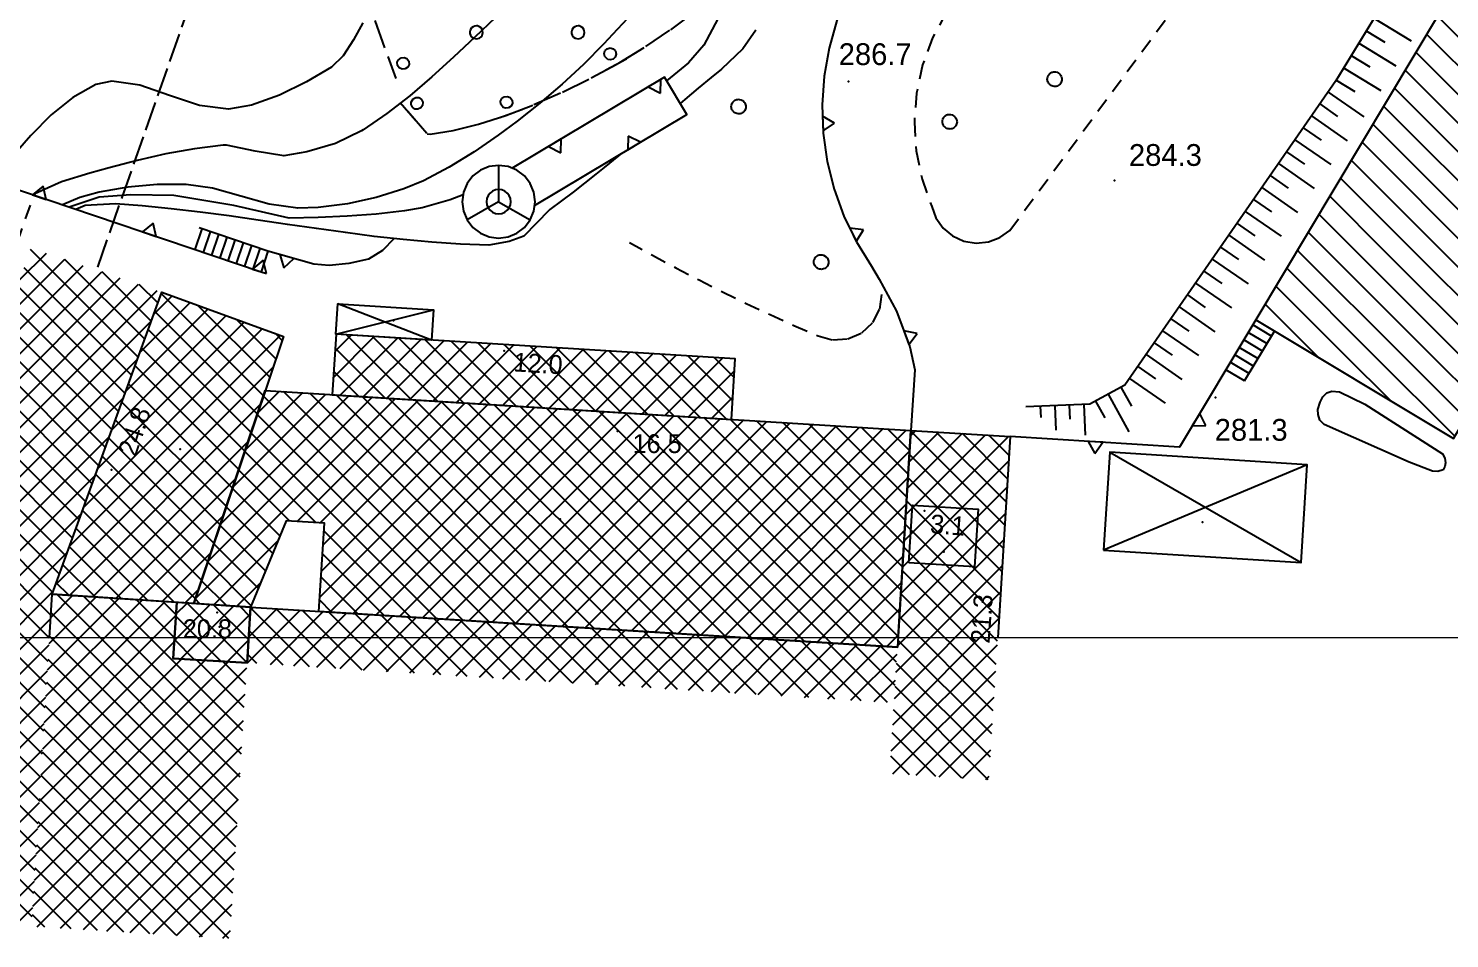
# Model space of a CAD drawing. Extents: x 1518652 to 1519378, y 5069750 to 5070202.
# Drawn here: x 1518728.6 to 1518826.5, y 5069835.6 to 5069898.2 of the extents above; entities that cross this region are included whole.
import ezdxf

# ---------------------------------------------------------------- set-up
doc = ezdxf.new("R2010")
doc.units = 0
doc.header["$MEASUREMENT"] = 0
for name, pattern in [('L10', [1.7, 1, -0.7]), ('L11', [2.5, 2, -0.5]), ('L42', [8, -3, 2, -3])]:
    doc.linetypes.add(name, pattern=pattern)
for name, color, linetype in [('2321_PEDmarciap', 1, 'L10'), ('2323_PEDspartit', 1, 'Continuous'), ('2641_MUROspec', 2, 'Continuous'), ('2732_TELEFlin', 1, 'L11'), ('3007_TETTOIE', 2, 'Continuous'), ('3009_VolumiTec', 2, 'Continuous'), ('3016_BOXmur', 2, 'Continuous'), ('3046_SCALE', 1, 'Continuous'), ('3047_GRADINI', 6, 'Continuous'), ('3412_EDIncapann', 3, 'Continuous'), ('3431_CIMINIERE', 2, 'Continuous'), ('5100_ALBERO', 1, 'Continuous'), ('5200_LIMbosco', 1, 'L42'), ('5651_VIALETTI', 1, 'L10'), ('7010_CLDirett', 3, 'Continuous'), ('7012_CLInter', 6, 'Continuous'), ('7111_SCARciglio', 1, 'Continuous'), ('7113_SCARvest', 6, 'Continuous'), ('8321_PQTerra', 2, 'Continuous'), ('8322_Qmpiede', 2, 'Continuous'), ('8324_altezza', 1, 'Continuous'), ('SCM_Campiture', 1, 'Continuous'), ('SCM_Diagonali', 6, 'Continuous')]:
    doc.layers.add(name, color=color, linetype=linetype)
doc.styles.add('Style00', font='Leroy', dxfattribs={"height": 0.2})

# ---------------------------------------------------------------- blocks, each defined once
blk = doc.blocks.new('S37')
at = {"linetype": 'Continuous'}
for p, q in [((-0.99, -0.01), (-0.97, 0.17)), ((-0.97, 0.17), (-0.93, 0.33)), ((-0.93, 0.33), (-0.87, 0.47)), ((-0.87, 0.47), (-0.79, 0.6)), ((-0.79, 0.6), (-0.68, 0.71)), ((-0.68, 0.71), (-0.58, 0.8)), ((-0.58, 0.8), (-0.49, 0.87)), ((-0.49, 0.87), (-0.37, 0.93)), ((-0.37, 0.93), (-0.26, 0.97)), ((-0.26, 0.97), (-0.13, 0.99)), ((-0.13, 0.99), (-0.01, 1)), ((-0.01, 1), (0.15, 0.99)), ((0.15, 0.99), (0.35, 0.94)), ((0.35, 0.94), (0.55, 0.82)), ((0.55, 0.82), (0.68, 0.73)), ((0.68, 0.73), (0.77, 0.62)), ((0.77, 0.62), (0.87, 0.5)), ((0.87, 0.5), (0.93, 0.39)), ((0.93, 0.39), (0.99, 0.23)), ((0.99, 0.23), (1.01, 0.09)), ((1.01, 0.09), (1.03, -0.03)), ((-0.97, -0.15), (-0.99, -0.01)), ((-0.94, -0.26), (-0.97, -0.15)), ((-0.9, -0.4), (-0.94, -0.26)), ((-0.84, -0.51), (-0.9, -0.4)), ((-0.78, -0.61), (-0.84, -0.51)), ((-0.66, -0.71), (-0.78, -0.61)), ((-0.57, -0.8), (-0.66, -0.71)), ((-0.49, -0.87), (-0.57, -0.8)), ((-0.36, -0.93), (-0.49, -0.87)), ((-0.22, -0.98), (-0.36, -0.93)), ((-0.06, -1.01), (-0.22, -0.98)), ((0.07, -1.02), (-0.06, -1.01)), ((0.22, -1.01), (0.07, -1.02)), ((0.36, -0.97), (0.22, -1.01)), ((0.52, -0.89), (0.36, -0.97)), ((0.65, -0.81), (0.52, -0.89)), ((0.78, -0.68), (0.65, -0.81)), ((0.87, -0.56), (0.78, -0.68)), ((0.93, -0.45), (0.87, -0.56)), ((0.98, -0.3), (0.93, -0.45)), ((1.01, -0.17), (0.98, -0.3)), ((1.03, -0.03), (1.01, -0.17))]:
    blk.add_line(p, q, dxfattribs=at)
blk = doc.blocks.new('Q0210080')
at = {"linetype": 'Continuous'}
for p, q in [((-0.41, 0.835), (-0.361, 1.041)), ((-0.361, 1.041), (-0.217, 1.184)), ((-0.217, 1.184), (-0.008, 1.24)), ((-0.008, 1.24), (0.202, 1.186)), ((0.202, 1.186), (0.354, 1.038)), ((0.354, 1.038), (0.412, 0.83)), ((-0.797, 0), (0.81, -0.01)), ((-0.333, 0.581), (-0.41, 0.835)), ((-0.211, 0.466), (-0.333, 0.581)), ((-0.004, 0.412), (-0.211, 0.466)), ((0.198, 0.466), (-0.004, 0.412)), ((0.35, 0.618), (0.198, 0.466)), ((0.412, 0.83), (0.35, 0.618))]:
    blk.add_line(p, q, dxfattribs=at)
blk = doc.blocks.new('R28')
at = {"linetype": 'Continuous'}
for p, q in [((-1.46, 0.41), (-1.5, 0.09)), ((-1.5, 0.09), (-1.49, -0.24)), ((-1.34, 0.7), (-1.46, 0.41)), ((-1.11, 1.03), (-1.34, 0.7)), ((-0.77, 1.31), (-1.11, 1.03)), ((-0.35, 1.46), (-0.77, 1.31)), ((-0.01, 1.5), (-0.35, 1.46)), ((0.24, 1.48), (-0.01, 1.5)), ((0.74, 1.31), (0.24, 1.48)), ((1.06, 1.08), (0.74, 1.31)), ((1.33, 0.7), (1.06, 1.08)), ((1.42, 0.47), (1.33, 0.7)), ((1.49, 0), (1.42, 0.47)), ((-1.49, -0.24), (-1.38, -0.6)), ((-1.38, -0.6), (-1.08, -1.07)), ((-1.08, -1.07), (-0.69, -1.34)), ((-0.69, -1.34), (0.01, -1.51)), ((0.01, -1.51), (0.69, -1.34)), ((0.69, -1.34), (1.08, -1.04)), ((1.08, -1.04), (1.32, -0.7)), ((1.32, -0.7), (1.49, 0))]:
    blk.add_line(p, q, dxfattribs=at)
blk = doc.blocks.new('CAMP_1E213BCE')
at = {"layer": 'SCM_Campiture', "linetype": 'Continuous', "xscale": 0.300000011920929, "yscale": 0.300000011920929, "zscale": 0.300000011920929}
for p in [(1518759.475, 5069897.954), (1518766.475, 5069897.954)]:
    blk.add_blockref('R28', p, dxfattribs=at)
blk = doc.blocks.new('CAMP_32B7ACE8')
at = {"layer": 'SCM_Campiture', "linetype": 'Continuous'}
for p, q in [((1518830.349, 5069904.254), (1518829.35, 5069905.253)), ((1518830.349, 5069902.274), (1518828.609, 5069904.015)), ((1518837.42, 5069897.183), (1518830.349, 5069904.254)), ((1518830.349, 5069900.294), (1518827.867, 5069902.776)), ((1518837.42, 5069899.163), (1518833.619, 5069902.964)), ((1518837.42, 5069895.203), (1518830.349, 5069902.274)), ((1518830.349, 5069898.314), (1518827.126, 5069901.538)), ((1518830.349, 5069896.334), (1518826.385, 5069900.299)), ((1518837.42, 5069893.223), (1518830.349, 5069900.294)), ((1518842.409, 5069896.154), (1518838.55, 5069900.013)), ((1518830.349, 5069894.354), (1518825.643, 5069899.06)), ((1518841.668, 5069894.916), (1518837.42, 5069899.163)), ((1518837.42, 5069891.243), (1518830.349, 5069898.314)), ((1518830.349, 5069892.375), (1518824.902, 5069897.822)), ((1518840.926, 5069893.677), (1518837.42, 5069897.183)), ((1518830.349, 5069890.395), (1518824.161, 5069896.583)), ((1518837.42, 5069889.263), (1518830.349, 5069896.334)), ((1518830.349, 5069888.415), (1518823.419, 5069895.345)), ((1518840.185, 5069892.438), (1518837.42, 5069895.203)), ((1518823.278, 5069893.506), (1518822.678, 5069894.106)), ((1518837.22, 5069887.484), (1518830.349, 5069894.354)), ((1518830.349, 5069886.435), (1518823.278, 5069893.506)), ((1518839.444, 5069891.2), (1518837.42, 5069893.223)), ((1518823.278, 5069891.526), (1518821.937, 5069892.867)), ((1518836.478, 5069886.246), (1518830.349, 5069892.375)), ((1518823.014, 5069889.81), (1518821.196, 5069891.629)), ((1518830.349, 5069884.455), (1518823.278, 5069891.526)), ((1518838.702, 5069889.961), (1518837.42, 5069891.243)), ((1518821.034, 5069889.81), (1518820.454, 5069890.39)), ((1518835.737, 5069885.007), (1518830.349, 5069890.395)), ((1518826.126, 5069882.739), (1518819.713, 5069889.152)), ((1518828.105, 5069882.739), (1518821.034, 5069889.81)), ((1518830.085, 5069882.739), (1518823.014, 5069889.81)), ((1518837.961, 5069888.723), (1518837.42, 5069889.263)), ((1518834.996, 5069883.768), (1518830.349, 5069888.415)), ((1518824.146, 5069882.739), (1518818.972, 5069887.913)), ((1518822.166, 5069882.739), (1518818.23, 5069886.675)), ((1518834.254, 5069882.53), (1518830.349, 5069886.435)), ((1518820.186, 5069882.739), (1518817.489, 5069885.436)), ((1518818.206, 5069882.739), (1518816.748, 5069884.197)), ((1518833.513, 5069881.291), (1518830.349, 5069884.455)), ((1518816.226, 5069882.739), (1518816.006, 5069882.959)), ((1518823.297, 5069875.668), (1518816.226, 5069882.739)), ((1518825.277, 5069875.668), (1518818.206, 5069882.739)), ((1518827.257, 5069875.668), (1518820.186, 5069882.739)), ((1518829.237, 5069875.668), (1518822.166, 5069882.739)), ((1518830.548, 5069876.337), (1518824.146, 5069882.739)), ((1518831.289, 5069877.575), (1518826.126, 5069882.739)), ((1518832.03, 5069878.814), (1518828.105, 5069882.739)), ((1518832.772, 5069880.053), (1518830.085, 5069882.739)), ((1518821.317, 5069875.668), (1518815.265, 5069881.72)), ((1518819.337, 5069875.668), (1518814.524, 5069880.482)), ((1518817.357, 5069875.668), (1518813.782, 5069879.243)), ((1518817.476, 5069875.55), (1518817.357, 5069875.668)), ((1518822.407, 5069872.598), (1518819.337, 5069875.668)), ((1518826.841, 5069870.144), (1518821.317, 5069875.668)), ((1518827.583, 5069871.383), (1518823.297, 5069875.668)), ((1518828.324, 5069872.621), (1518825.277, 5069875.668)), ((1518829.065, 5069873.86), (1518827.257, 5069875.668)), ((1518829.806, 5069875.098), (1518829.237, 5069875.668))]:
    blk.add_line(p, q, dxfattribs=at)
blk = doc.blocks.new('Q0200100')
at = {"linetype": 'Continuous'}
for p, q in [((0, 0.8), (-0.5, 0)), ((-0.5, 0), (0.5, 0)), ((0.5, 0), (0, 0.8))]:
    blk.add_line(p, q, dxfattribs=at)
blk = doc.blocks.new('CAMP_E5A06514')
at = {"layer": 'SCM_Campiture', "linetype": 'Continuous'}
for p, q in [((1518789.371, 5069870.178), (1518789.715, 5069870.523)), ((1518795.852, 5069864.026), (1518789.39, 5069870.488)), ((1518795.951, 5069865.624), (1518791.14, 5069870.435)), ((1518788.924, 5069862.943), (1518796.108, 5069870.128)), ((1518789.036, 5069864.752), (1518794.51, 5069870.226)), ((1518789.147, 5069866.561), (1518792.912, 5069870.325)), ((1518789.259, 5069868.37), (1518791.314, 5069870.424)), ((1518796.05, 5069867.222), (1518792.949, 5069870.323)), ((1518796.149, 5069868.821), (1518794.758, 5069870.211)), ((1518795.753, 5069862.427), (1518789.291, 5069868.89)), ((1518788.812, 5069861.134), (1518796.126, 5069868.448)), ((1518788.7, 5069859.325), (1518796.014, 5069866.639)), ((1518795.655, 5069860.829), (1518789.193, 5069867.291)), ((1518795.556, 5069859.231), (1518789.094, 5069865.693)), ((1518788.588, 5069857.516), (1518795.902, 5069864.83)), ((1518795.457, 5069857.633), (1518788.995, 5069864.095)), ((1518788.476, 5069855.707), (1518795.79, 5069863.021)), ((1518795.358, 5069856.034), (1518788.896, 5069862.497)), ((1518788.365, 5069853.899), (1518795.678, 5069861.212)), ((1518795.26, 5069854.436), (1518788.797, 5069860.898)), ((1518788.253, 5069852.09), (1518795.567, 5069859.403)), ((1518795.161, 5069852.838), (1518788.699, 5069859.3)), ((1518788.141, 5069850.281), (1518795.455, 5069857.595)), ((1518795.062, 5069851.24), (1518788.6, 5069857.702)), ((1518788.029, 5069848.472), (1518795.343, 5069855.786)), ((1518794.963, 5069849.641), (1518788.501, 5069856.104)), ((1518788.153, 5069846.898), (1518795.231, 5069853.977)), ((1518794.864, 5069848.043), (1518788.402, 5069854.505)), ((1518794.718, 5069846.493), (1518788.303, 5069852.907)), ((1518789.751, 5069846.8), (1518795.119, 5069852.168)), ((1518792.909, 5069846.604), (1518788.205, 5069851.309)), ((1518791.349, 5069846.701), (1518795.007, 5069850.359)), ((1518791.1, 5069846.716), (1518788.106, 5069849.711)), ((1518789.291, 5069846.828), (1518788.007, 5069848.112)), ((1518792.947, 5069846.602), (1518794.896, 5069848.55)), ((1518794.546, 5069846.503), (1518794.784, 5069846.741))]:
    blk.add_line(p, q, dxfattribs=at)
blk = doc.blocks.new('CAMP_E73E5F62')
at = {"layer": 'SCM_Campiture', "linetype": 'Continuous'}
for p, q in [((1518740.151, 5069858.99), (1518753.904, 5069872.742)), ((1518741.005, 5069861.541), (1518752.306, 5069872.841)), ((1518741.859, 5069864.092), (1518750.708, 5069872.94)), ((1518742.713, 5069866.643), (1518749.11, 5069873.039)), ((1518743.567, 5069869.194), (1518747.512, 5069873.138)), ((1518744.422, 5069871.745), (1518745.914, 5069873.238)), ((1518760.355, 5069857.361), (1518744.81, 5069872.906)), ((1518762.164, 5069857.249), (1518746.193, 5069873.22)), ((1518747.128, 5069864.27), (1518755.502, 5069872.643)), ((1518763.973, 5069857.137), (1518748.002, 5069873.108)), ((1518748.726, 5069864.171), (1518757.1, 5069872.544)), ((1518748.922, 5069862.67), (1518758.698, 5069872.445)), ((1518765.781, 5069857.026), (1518749.811, 5069872.996)), ((1518767.59, 5069856.914), (1518751.62, 5069872.884)), ((1518769.399, 5069856.802), (1518753.43, 5069872.772)), ((1518771.208, 5069856.69), (1518755.239, 5069872.66)), ((1518773.017, 5069856.578), (1518757.048, 5069872.547)), ((1518774.826, 5069856.467), (1518758.857, 5069872.435)), ((1518758.546, 5069857.473), (1518744.384, 5069871.634)), ((1518748.699, 5069859.052), (1518761.894, 5069872.247)), ((1518748.81, 5069860.861), (1518760.296, 5069872.346)), ((1518749.383, 5069858.039), (1518763.492, 5069872.148)), ((1518750.981, 5069857.94), (1518765.09, 5069872.049)), ((1518752.58, 5069857.842), (1518766.688, 5069871.95)), ((1518754.178, 5069857.743), (1518768.286, 5069871.851)), ((1518755.776, 5069857.644), (1518769.884, 5069871.752)), ((1518757.374, 5069857.545), (1518771.482, 5069871.653)), ((1518758.973, 5069857.446), (1518773.08, 5069871.554)), ((1518760.571, 5069857.348), (1518774.678, 5069871.455)), ((1518776.635, 5069856.355), (1518760.666, 5069872.323)), ((1518778.443, 5069856.243), (1518762.475, 5069872.211)), ((1518780.252, 5069856.131), (1518764.285, 5069872.099)), ((1518782.061, 5069856.019), (1518766.094, 5069871.987)), ((1518783.87, 5069855.908), (1518767.903, 5069871.875)), ((1518785.679, 5069855.796), (1518769.712, 5069871.763)), ((1518787.488, 5069855.684), (1518771.521, 5069871.65)), ((1518788.516, 5069856.352), (1518773.331, 5069871.538)), ((1518788.615, 5069857.951), (1518775.14, 5069871.426)), ((1518762.169, 5069857.249), (1518776.276, 5069871.356)), ((1518763.768, 5069857.15), (1518777.874, 5069871.257)), ((1518765.366, 5069857.051), (1518779.472, 5069871.158)), ((1518766.964, 5069856.953), (1518781.07, 5069871.059)), ((1518768.562, 5069856.854), (1518782.668, 5069870.96)), ((1518770.161, 5069856.755), (1518784.266, 5069870.86)), ((1518771.759, 5069856.656), (1518785.864, 5069870.761)), ((1518773.357, 5069856.557), (1518787.462, 5069870.662)), ((1518774.955, 5069856.459), (1518789.06, 5069870.563)), ((1518788.714, 5069859.549), (1518776.949, 5069871.314)), ((1518788.813, 5069861.147), (1518778.758, 5069871.202)), ((1518788.912, 5069862.746), (1518780.567, 5069871.09)), ((1518789.01, 5069864.344), (1518782.377, 5069870.978)), ((1518789.109, 5069865.942), (1518784.186, 5069870.865)), ((1518789.208, 5069867.54), (1518785.995, 5069870.753)), ((1518789.307, 5069869.139), (1518787.804, 5069870.641)), ((1518756.737, 5069857.585), (1518743.959, 5069870.363)), ((1518748.436, 5069864.189), (1518743.533, 5069869.092)), ((1518776.554, 5069856.36), (1518789.305, 5069869.111)), ((1518746.627, 5069864.3), (1518743.107, 5069867.82)), ((1518745.944, 5069863.286), (1518742.682, 5069866.549)), ((1518778.152, 5069856.261), (1518789.193, 5069867.302)), ((1518745.449, 5069862.084), (1518742.256, 5069865.277)), ((1518779.75, 5069856.162), (1518789.081, 5069865.493)), ((1518744.955, 5069860.882), (1518741.831, 5069864.006)), ((1518754.928, 5069857.696), (1518748.982, 5069863.642)), ((1518781.348, 5069856.063), (1518788.97, 5069863.685)), ((1518741.4, 5069858.541), (1518745.804, 5069862.945)), ((1518744.46, 5069859.68), (1518741.405, 5069862.735)), ((1518753.119, 5069857.808), (1518748.884, 5069862.044)), ((1518782.947, 5069855.965), (1518788.858, 5069861.876)), ((1518743.965, 5069858.477), (1518740.979, 5069861.463)), ((1518742.26, 5069858.485), (1518740.554, 5069860.192)), ((1518742.993, 5069858.437), (1518744.617, 5069860.061)), ((1518751.311, 5069857.92), (1518748.785, 5069860.446)), ((1518784.545, 5069855.866), (1518788.746, 5069860.067)), ((1518740.445, 5069858.604), (1518740.128, 5069858.92)), ((1518749.502, 5069858.032), (1518748.686, 5069858.848)), ((1518786.143, 5069855.767), (1518788.634, 5069858.258)), ((1518787.742, 5069855.668), (1518788.522, 5069856.449))]:
    blk.add_line(p, q, dxfattribs=at)
blk = doc.blocks.new('CAMP_E343CF3E')
at = {"layer": 'SCM_Campiture', "linetype": 'Continuous'}
for p, q in [((1518749.629, 5069874.19), (1518752.445, 5069877.006)), ((1518749.741, 5069875.998), (1518750.847, 5069877.105)), ((1518750.107, 5069872.971), (1518754.044, 5069876.907)), ((1518754.981, 5069872.67), (1518750.525, 5069877.125)), ((1518751.706, 5069872.872), (1518755.642, 5069876.809)), ((1518756.789, 5069872.558), (1518752.334, 5069877.013)), ((1518753.304, 5069872.773), (1518757.24, 5069876.71)), ((1518758.598, 5069872.446), (1518754.143, 5069876.901)), ((1518754.902, 5069872.675), (1518758.839, 5069876.611)), ((1518760.407, 5069872.334), (1518755.952, 5069876.79)), ((1518756.5, 5069872.576), (1518760.437, 5069876.512)), ((1518762.216, 5069872.223), (1518757.761, 5069876.678)), ((1518758.099, 5069872.477), (1518762.035, 5069876.414)), ((1518764.025, 5069872.111), (1518759.57, 5069876.566)), ((1518759.697, 5069872.378), (1518763.633, 5069876.315)), ((1518765.834, 5069871.999), (1518761.379, 5069876.454)), ((1518767.643, 5069871.887), (1518763.187, 5069876.342)), ((1518753.172, 5069872.782), (1518749.753, 5069876.2)), ((1518761.295, 5069872.279), (1518765.232, 5069876.216)), ((1518762.893, 5069872.181), (1518766.83, 5069876.117)), ((1518764.492, 5069872.082), (1518768.428, 5069876.018)), ((1518769.451, 5069871.775), (1518764.996, 5069876.231)), ((1518766.09, 5069871.983), (1518770.026, 5069875.92)), ((1518771.26, 5069871.664), (1518766.805, 5069876.119)), ((1518767.688, 5069871.884), (1518771.625, 5069875.821)), ((1518773.069, 5069871.552), (1518768.614, 5069876.007)), ((1518769.286, 5069871.786), (1518773.223, 5069875.722)), ((1518774.878, 5069871.44), (1518770.423, 5069875.895)), ((1518770.885, 5069871.687), (1518774.821, 5069875.623)), ((1518776.687, 5069871.328), (1518772.232, 5069875.783)), ((1518772.483, 5069871.588), (1518776.42, 5069875.524)), ((1518777.115, 5069872.597), (1518774.041, 5069875.672)), ((1518777.214, 5069874.195), (1518775.849, 5069875.56)), ((1518751.363, 5069872.893), (1518749.654, 5069874.602)), ((1518774.081, 5069871.489), (1518777.242, 5069874.65)), ((1518775.68, 5069871.39), (1518777.13, 5069872.841))]:
    blk.add_line(p, q, dxfattribs=at)
blk = doc.blocks.new('CAMP_12EA0654')
at = {"layer": 'SCM_Campiture', "linetype": 'Continuous'}
for p, q in [((1518743.706, 5069854.535), (1518747.337, 5069858.166)), ((1518743.797, 5069856.323), (1518745.738, 5069858.265)), ((1518743.908, 5069858.132), (1518744.14, 5069858.363)), ((1518747.987, 5069854.271), (1518743.921, 5069858.336)), ((1518745.304, 5069854.436), (1518748.935, 5069858.067)), ((1518749.796, 5069854.159), (1518745.687, 5069858.268)), ((1518746.903, 5069854.338), (1518750.533, 5069857.968)), ((1518751.604, 5069854.047), (1518747.495, 5069858.156)), ((1518748.501, 5069854.239), (1518752.131, 5069857.869)), ((1518753.413, 5069853.935), (1518749.304, 5069858.044)), ((1518750.099, 5069854.14), (1518753.73, 5069857.771)), ((1518755.222, 5069853.823), (1518751.113, 5069857.932)), ((1518757.031, 5069853.712), (1518752.922, 5069857.821)), ((1518746.178, 5069854.382), (1518743.822, 5069856.738)), ((1518751.697, 5069854.041), (1518755.328, 5069857.672)), ((1518753.296, 5069853.942), (1518756.926, 5069857.573)), ((1518758.84, 5069853.6), (1518754.731, 5069857.709)), ((1518754.894, 5069853.844), (1518758.524, 5069857.474)), ((1518756.492, 5069853.745), (1518760.123, 5069857.375)), ((1518760.649, 5069853.488), (1518756.54, 5069857.597)), ((1518758.09, 5069853.646), (1518761.721, 5069857.277)), ((1518762.458, 5069853.376), (1518758.349, 5069857.485)), ((1518759.689, 5069853.547), (1518763.319, 5069857.178)), ((1518764.266, 5069853.264), (1518760.157, 5069857.373)), ((1518761.287, 5069853.448), (1518764.918, 5069857.079)), ((1518766.075, 5069853.153), (1518761.966, 5069857.261)), ((1518762.885, 5069853.35), (1518766.516, 5069856.98)), ((1518767.884, 5069853.041), (1518763.775, 5069857.15)), ((1518764.483, 5069853.251), (1518768.114, 5069856.881)), ((1518769.693, 5069852.929), (1518765.584, 5069857.038)), ((1518766.082, 5069853.152), (1518769.712, 5069856.783)), ((1518771.502, 5069852.817), (1518767.393, 5069856.926)), ((1518773.311, 5069852.705), (1518769.202, 5069856.814)), ((1518767.68, 5069853.053), (1518771.311, 5069856.684)), ((1518769.278, 5069852.955), (1518772.909, 5069856.585)), ((1518770.877, 5069852.856), (1518774.507, 5069856.486)), ((1518775.12, 5069852.593), (1518771.011, 5069856.702)), ((1518772.475, 5069852.757), (1518776.105, 5069856.388)), ((1518776.928, 5069852.482), (1518772.819, 5069856.591)), ((1518774.073, 5069852.658), (1518777.704, 5069856.289)), ((1518778.737, 5069852.37), (1518774.628, 5069856.479)), ((1518775.671, 5069852.559), (1518779.302, 5069856.19)), ((1518780.546, 5069852.258), (1518776.437, 5069856.367)), ((1518777.27, 5069852.461), (1518780.9, 5069856.091)), ((1518782.355, 5069852.146), (1518778.246, 5069856.255)), ((1518778.868, 5069852.362), (1518782.498, 5069855.992)), ((1518784.164, 5069852.034), (1518780.055, 5069856.143)), ((1518780.466, 5069852.263), (1518784.097, 5069855.894)), ((1518785.973, 5069851.923), (1518781.864, 5069856.032)), ((1518782.064, 5069852.164), (1518785.695, 5069855.795)), ((1518787.782, 5069851.811), (1518783.673, 5069855.92)), ((1518788.308, 5069852.982), (1518785.482, 5069855.808)), ((1518744.369, 5069854.494), (1518743.723, 5069855.14)), ((1518783.663, 5069852.065), (1518787.293, 5069855.696)), ((1518785.261, 5069851.967), (1518788.442, 5069855.148)), ((1518788.407, 5069854.58), (1518787.29, 5069855.696)), ((1518786.859, 5069851.868), (1518788.33, 5069853.339))]:
    blk.add_line(p, q, dxfattribs=at)
blk = doc.blocks.new('CAMP_3465F5EB')
at = {"layer": 'SCM_Campiture', "linetype": 'Continuous'}
for p, q in [((1518729.727, 5069850.438), (1518738.049, 5069858.76)), ((1518729.838, 5069852.247), (1518736.455, 5069858.864)), ((1518729.95, 5069854.056), (1518734.862, 5069858.968)), ((1518730.062, 5069855.865), (1518733.269, 5069859.072)), ((1518730.174, 5069857.674), (1518731.676, 5069859.176)), ((1518743.2, 5069846.663), (1518730.617, 5069859.245)), ((1518743.298, 5069848.261), (1518732.432, 5069859.127)), ((1518743.397, 5069849.859), (1518734.248, 5069859.008)), ((1518738.691, 5069856.262), (1518736.064, 5069858.89)), ((1518738.79, 5069857.86), (1518737.879, 5069858.771)), ((1518729.615, 5069848.629), (1518738.786, 5069857.801)), ((1518743.101, 5069845.064), (1518730.192, 5069857.973)), ((1518729.503, 5069846.82), (1518738.674, 5069855.992)), ((1518743.002, 5069843.466), (1518730.094, 5069856.374)), ((1518729.391, 5069845.012), (1518739.194, 5069854.814)), ((1518729.056, 5069839.585), (1518743.665, 5069854.194)), ((1518729.168, 5069841.394), (1518742.39, 5069854.616)), ((1518729.279, 5069843.203), (1518740.792, 5069854.715)), ((1518742.903, 5069841.868), (1518729.995, 5069854.776)), ((1518743.496, 5069851.457), (1518740.201, 5069854.752)), ((1518743.595, 5069853.056), (1518742.01, 5069854.64)), ((1518742.804, 5069840.269), (1518729.896, 5069853.178)), ((1518728.944, 5069837.776), (1518743.553, 5069852.385)), ((1518742.706, 5069838.671), (1518729.797, 5069851.58)), ((1518729.234, 5069836.369), (1518743.441, 5069850.577)), ((1518742.607, 5069837.073), (1518729.698, 5069849.981)), ((1518742.43, 5069835.553), (1518729.6, 5069848.383)), ((1518730.832, 5069836.27), (1518743.33, 5069848.768)), ((1518732.43, 5069836.171), (1518743.218, 5069846.959)), ((1518740.621, 5069835.665), (1518729.501, 5069846.785)), ((1518738.812, 5069835.777), (1518729.402, 5069845.187)), ((1518734.028, 5069836.072), (1518743.106, 5069845.15)), ((1518737.003, 5069835.888), (1518729.303, 5069843.588)), ((1518735.627, 5069835.973), (1518742.994, 5069843.341)), ((1518735.194, 5069836), (1518729.204, 5069841.99)), ((1518737.225, 5069835.875), (1518742.882, 5069841.532)), ((1518733.385, 5069836.112), (1518729.106, 5069840.392)), ((1518738.823, 5069835.776), (1518742.771, 5069839.723)), ((1518731.577, 5069836.224), (1518729.007, 5069838.793)), ((1518729.768, 5069836.336), (1518728.908, 5069837.195)), ((1518740.421, 5069835.677), (1518742.659, 5069837.915)), ((1518742.02, 5069835.578), (1518742.547, 5069836.106))]:
    blk.add_line(p, q, dxfattribs=at)
blk = doc.blocks.new('CAMP_4C99950C')
at = {"layer": 'SCM_Campiture', "linetype": 'Continuous'}
for p, q in [((1518738.68, 5069856.081), (1518741.156, 5069858.557)), ((1518741.887, 5069854.648), (1518738.783, 5069857.751)), ((1518738.792, 5069857.89), (1518739.563, 5069858.661)), ((1518739.115, 5069854.819), (1518742.749, 5069858.453)), ((1518743.687, 5069854.545), (1518739.571, 5069858.661)), ((1518740.713, 5069854.72), (1518743.894, 5069857.901)), ((1518743.785, 5069856.143), (1518741.386, 5069858.542)), ((1518743.884, 5069857.741), (1518743.202, 5069858.424)), ((1518740.078, 5069854.759), (1518738.684, 5069856.153)), ((1518742.311, 5069854.621), (1518743.782, 5069856.092))]:
    blk.add_line(p, q, dxfattribs=at)
blk = doc.blocks.new('CAMP_32CD99C1')
at = {"layer": 'SCM_Campiture', "linetype": 'Continuous'}
for p, q in [((1518727.133, 5069878.32), (1518731.141, 5069882.327)), ((1518728.043, 5069880.927), (1518729.872, 5069882.755)), ((1518736.187, 5069875.589), (1518728.769, 5069883.007)), ((1518736.639, 5069876.834), (1518731.148, 5069882.325)), ((1518725.313, 5069873.106), (1518733.679, 5069881.471)), ((1518726.223, 5069875.713), (1518732.41, 5069881.899)), ((1518735.736, 5069874.343), (1518728.33, 5069881.749)), ((1518737.09, 5069878.08), (1518733.709, 5069881.461)), ((1518723.493, 5069867.891), (1518736.217, 5069880.615)), ((1518724.403, 5069870.498), (1518734.948, 5069881.043)), ((1518735.284, 5069873.097), (1518727.891, 5069880.491)), ((1518737.542, 5069879.326), (1518736.269, 5069880.598)), ((1518722.583, 5069865.284), (1518737.486, 5069880.187)), ((1518734.833, 5069871.852), (1518727.452, 5069879.233)), ((1518721.672, 5069862.677), (1518737.098, 5069878.103)), ((1518734.382, 5069870.606), (1518727.013, 5069877.975)), ((1518733.93, 5069869.361), (1518726.574, 5069876.717)), ((1518720.762, 5069860.07), (1518736.134, 5069875.441)), ((1518733.479, 5069868.115), (1518726.135, 5069875.459)), ((1518733.027, 5069866.869), (1518725.695, 5069874.201)), ((1518715.253, 5069852.863), (1518735.169, 5069872.779)), ((1518732.576, 5069865.624), (1518725.256, 5069872.943)), ((1518732.124, 5069864.378), (1518724.817, 5069871.685)), ((1518715.141, 5069851.054), (1518734.205, 5069870.118)), ((1518731.673, 5069863.132), (1518724.378, 5069870.427)), ((1518731.222, 5069861.887), (1518723.939, 5069869.169)), ((1518730.77, 5069860.641), (1518723.5, 5069867.911)), ((1518715.029, 5069849.245), (1518733.24, 5069867.456)), ((1518730.319, 5069859.395), (1518723.061, 5069866.654)), ((1518714.917, 5069847.436), (1518732.275, 5069864.795)), ((1518730.184, 5069857.833), (1518722.622, 5069865.396)), ((1518730.085, 5069856.235), (1518722.182, 5069864.138)), ((1518729.986, 5069854.637), (1518721.743, 5069862.88)), ((1518714.805, 5069845.627), (1518731.311, 5069862.133)), ((1518729.887, 5069853.039), (1518721.304, 5069861.622)), ((1518715.364, 5069854.672), (1518720.748, 5069860.055)), ((1518715.476, 5069856.481), (1518719.15, 5069860.154)), ((1518715.588, 5069858.289), (1518717.551, 5069860.253)), ((1518715.7, 5069860.098), (1518715.953, 5069860.352)), ((1518729.492, 5069846.646), (1518715.775, 5069860.363)), ((1518729.591, 5069848.244), (1518717.584, 5069860.251)), ((1518729.69, 5069849.842), (1518719.393, 5069860.139)), ((1518729.789, 5069851.44), (1518720.865, 5069860.364)), ((1518714.693, 5069843.818), (1518730.346, 5069859.471)), ((1518729.393, 5069845.047), (1518715.621, 5069858.82)), ((1518714.582, 5069842.01), (1518730.169, 5069857.597)), ((1518729.295, 5069843.449), (1518715.522, 5069857.222)), ((1518714.47, 5069840.201), (1518730.057, 5069855.788)), ((1518729.196, 5069841.851), (1518715.423, 5069855.623)), ((1518714.358, 5069838.392), (1518729.946, 5069853.979)), ((1518729.097, 5069840.252), (1518715.324, 5069854.025)), ((1518714.917, 5069837.254), (1518729.834, 5069852.171)), ((1518728.998, 5069838.654), (1518715.226, 5069852.427)), ((1518728.899, 5069837.056), (1518715.127, 5069850.829)), ((1518716.515, 5069837.155), (1518729.722, 5069850.362)), ((1518727.801, 5069836.457), (1518715.028, 5069849.23)), ((1518718.113, 5069837.056), (1518729.61, 5069848.553)), ((1518725.992, 5069836.569), (1518714.929, 5069847.632)), ((1518724.183, 5069836.681), (1518714.83, 5069846.034)), ((1518719.712, 5069836.957), (1518729.498, 5069846.744)), ((1518722.375, 5069836.793), (1518714.732, 5069844.436)), ((1518721.31, 5069836.858), (1518729.386, 5069844.935)), ((1518722.908, 5069836.76), (1518729.275, 5069843.126)), ((1518720.566, 5069836.904), (1518714.633, 5069842.837)), ((1518718.757, 5069837.016), (1518714.534, 5069841.239)), ((1518724.506, 5069836.661), (1518729.163, 5069841.317)), ((1518716.948, 5069837.128), (1518714.435, 5069839.641)), ((1518726.105, 5069836.562), (1518729.051, 5069839.508)), ((1518715.139, 5069837.24), (1518714.336, 5069838.042)), ((1518727.703, 5069836.463), (1518728.939, 5069837.7))]:
    blk.add_line(p, q, dxfattribs=at)
blk = doc.blocks.new('CAMP_C3B5FD77')
at = {"layer": 'SCM_Campiture', "linetype": 'Continuous'}
for p, q in [((1518736.3, 5069875.9), (1518739.763, 5069879.363)), ((1518737.265, 5069878.561), (1518738.521, 5069879.818)), ((1518744.819, 5069872.934), (1518737.777, 5069879.976)), ((1518734.371, 5069870.576), (1518742.246, 5069878.452)), ((1518735.335, 5069873.238), (1518741.005, 5069878.907)), ((1518744.394, 5069871.662), (1518737.326, 5069878.73)), ((1518745.245, 5069874.205), (1518740.276, 5069879.175)), ((1518732.442, 5069865.253), (1518744.73, 5069877.542)), ((1518733.406, 5069867.915), (1518743.488, 5069877.997)), ((1518743.968, 5069870.391), (1518736.874, 5069877.485)), ((1518745.671, 5069875.476), (1518742.955, 5069878.193)), ((1518731.477, 5069862.592), (1518745.972, 5069877.087)), ((1518746.096, 5069876.748), (1518745.634, 5069877.211)), ((1518743.542, 5069869.119), (1518736.423, 5069876.239)), ((1518730.512, 5069859.93), (1518745.475, 5069874.893)), ((1518743.117, 5069867.848), (1518735.971, 5069874.993)), ((1518742.691, 5069866.577), (1518735.52, 5069873.748)), ((1518742.266, 5069865.305), (1518735.069, 5069872.502)), ((1518731.469, 5069859.189), (1518744.621, 5069872.342)), ((1518741.84, 5069864.034), (1518734.617, 5069871.256)), ((1518733.062, 5069859.086), (1518743.767, 5069869.79)), ((1518741.414, 5069862.762), (1518734.166, 5069870.011)), ((1518740.989, 5069861.491), (1518733.714, 5069868.765)), ((1518740.563, 5069860.22), (1518733.263, 5069867.52)), ((1518734.655, 5069858.982), (1518742.913, 5069867.239)), ((1518740.137, 5069858.948), (1518732.812, 5069866.274)), ((1518738.669, 5069858.72), (1518732.36, 5069865.028)), ((1518736.248, 5069858.878), (1518742.059, 5069864.688)), ((1518736.853, 5069858.838), (1518731.909, 5069863.783)), ((1518735.038, 5069858.957), (1518731.457, 5069862.537)), ((1518737.841, 5069858.774), (1518741.205, 5069862.137)), ((1518733.222, 5069859.075), (1518731.006, 5069861.291)), ((1518731.407, 5069859.194), (1518730.554, 5069860.046)), ((1518739.435, 5069858.67), (1518740.351, 5069859.586))]:
    blk.add_line(p, q, dxfattribs=at)

msp = doc.modelspace()

# ---------------------------------------------------------------- linework, layer by layer
at = {"linetype": 'Continuous', "lineweight": 0, "elevation": 278.511}
msp.add_lwpolyline([(1518671.752, 5070152.927), (1519087.071, 5070152.927), (1519087.071, 5069856.255), (1518671.752, 5069856.255)], close=True, dxfattribs=at)
at = {"layer": '2321_PEDmarciap', "color": 18, "linetype": 'L10', "true_color": 0x000000}
msp.add_polyline3d([(1518721.159, 5069864.239, 288.657), (1518729.013, 5069886.739, 288.657)], dxfattribs=at)
at = {"layer": '2323_PEDspartit', "color": 18, "linetype": 'Continuous', "true_color": 0x000000}
msp.add_polyline3d([(1518817.844, 5069870.952, 281.38), (1518817.55, 5069871.256, 281.441), (1518817.429, 5069871.649, 281.5), (1518817.419, 5069871.99, 281.502), (1518817.559, 5069872.482, 281.505), (1518817.746, 5069872.858, 281.507), (1518818.036, 5069873.13, 281.481), (1518818.364, 5069873.242, 281.458), (1518818.899, 5069873.192, 281.422), (1518820.656, 5069872.355, 281.415), (1518825.992, 5069868.944, 281.267), (1518826.163, 5069868.638, 281.293), (1518826.206, 5069868.318, 281.316), (1518826.163, 5069868.055, 281.324), (1518826.031, 5069867.841, 281.331), (1518825.675, 5069867.714, 281.366), (1518825.308, 5069867.73, 281.401), (1518823.698, 5069868.358, 281.324), (1518817.844, 5069870.952, 281.38)], dxfattribs=at)
at = {"layer": '2641_MUROspec', "color": 18, "linetype": 'Continuous', "true_color": 0x000000}
for points in [[(1518830.209, 5069969.761, 288.798), (1518814.211, 5069947.94, 287.338), (1518790.08, 5069915.23, 287.67), (1518781.659, 5069906.419, 286.803), (1518785.163, 5069901.501, 287.381), (1518784.297, 5069898.77, 287.381), (1518783.76, 5069896.877, 287.381), (1518783.422, 5069894.939, 287.381), (1518783.288, 5069892.976, 287.381), (1518783.358, 5069891.009, 287.381), (1518783.631, 5069889.061, 287.381), (1518784.106, 5069887.151, 287.381), (1518784.776, 5069885.301, 287.381), (1518785.635, 5069883.531, 287.381), (1518786.673, 5069881.859, 284.997), (1518787.203, 5069880.961, 284.997), (1518788.39, 5069878.749, 283.9), (1518789.325, 5069876.293, 282.751), (1518789.651, 5069874.707, 282.043), (1518789.394, 5069870.543, 281.098)], [(1518763.476, 5069886.024, 296.555), (1518773.956, 5069892.289, 292), (1518772.416, 5069894.866, 292), (1518761.933, 5069888.599, 296.556)], [(1518723.965, 5069884.747, 288.657), (1518725.49, 5069884.233, 288.657), (1518726.644, 5069887.538, 288.657), (1518744.647, 5069881.466, 288.657)], [(1518753.805, 5069883.752, 290), (1518753, 5069882.945, 289.836), (1518752.038, 5069882.339, 289.673), (1518750.691, 5069882.036, 289.475), (1518749.343, 5069881.91, 289.281), (1518748.285, 5069881.985, 289.128), (1518745.127, 5069882.887, 288.657)], [(1518813.129, 5069878.151, 280.661), (1518807.891, 5069869.399, 280.883), (1518796.229, 5069870.12, 281.112)]]:
    msp.add_polyline3d(points, dxfattribs=at)
at = {"layer": '2732_TELEFlin', "color": 18, "linetype": 'L11', "true_color": 0x000000}
msp.add_polyline3d([(1518746.455, 5069919.066, 309.155), (1518733.31, 5069881.596, 309.359)], dxfattribs=at)
at = {"layer": '3007_TETTOIE', "color": 18, "linetype": 'Continuous', "true_color": 0x000000}
for points in [[(1518756.393, 5069876.758, 282.974), (1518749.804, 5069877.172, 282.974), (1518749.926, 5069879.264, 282.974), (1518756.522, 5069878.856, 282.974)], [(1518802.662, 5069862.305, 281.754), (1518816.252, 5069861.441, 281.754), (1518816.681, 5069868.187, 281.754), (1518803.091, 5069869.051, 281.754)]]:
    msp.add_polyline3d(points, close=True, dxfattribs=at)
at = {"layer": '3009_VolumiTec', "color": 18, "linetype": 'Continuous', "true_color": 0x000000}
msp.add_polyline3d([(1518789.26, 5069861.438, 302.886), (1518789.505, 5069865.401, 302.886), (1518794.023, 5069865.122, 302.886), (1518793.778, 5069861.158, 302.886)], close=True, dxfattribs=at)
at = {"layer": '3016_BOXmur', "color": 18, "linetype": 'Continuous', "true_color": 0x000000}
msp.add_polyline3d([(1518829.467, 5069905.449, 280.654), (1518813.129, 5069878.151, 280.654), (1518826.753, 5069869.997, 280.654), (1518843.092, 5069897.295, 280.654)], close=True, dxfattribs=at)
at = {"layer": '3046_SCALE', "color": 18, "linetype": 'Continuous', "true_color": 0x000000}
for points in [[(1518745.127, 5069882.887, 288.657), (1518740.389, 5069884.485, 288.657)], [(1518812.362, 5069873.949, 280.741), (1518814.416, 5069877.381, 280.661)]]:
    msp.add_polyline3d(points, dxfattribs=at)
at = {"layer": '3047_GRADINI', "color": 18, "linetype": 'Continuous', "true_color": 0x000000}
for points in [[(1518740.579, 5069884.421, 0), (1518740.099, 5069883, 0)], [(1518741.147, 5069884.229, 0), (1518740.668, 5069882.808, 0)], [(1518741.716, 5069884.038, 0), (1518741.236, 5069882.616, 0)], [(1518742.284, 5069883.846, 0), (1518741.805, 5069882.425, 0)], [(1518742.853, 5069883.654, 0), (1518742.373, 5069882.233, 0)], [(1518743.421, 5069883.462, 0), (1518742.942, 5069882.041, 0)], [(1518743.99, 5069883.271, 0), (1518743.51, 5069881.849, 0)], [(1518744.558, 5069883.079, 0), (1518744.079, 5069881.658, 0)], [(1518745.127, 5069882.887, 0), (1518744.647, 5069881.466, 0)], [(1518813.903, 5069876.523, 0), (1518812.616, 5069877.293, 0)], [(1518814.211, 5069877.038, 0), (1518812.924, 5069877.808, 0)], [(1518813.594, 5069876.008, 0), (1518812.307, 5069876.779, 0)], [(1518812.978, 5069874.979, 0), (1518811.691, 5069875.749, 0)], [(1518813.286, 5069875.493, 0), (1518811.999, 5069876.264, 0)], [(1518812.362, 5069873.949, 0), (1518811.075, 5069874.719, 0)], [(1518812.67, 5069874.464, 0), (1518811.383, 5069875.234, 0)]]:
    msp.add_polyline3d(points, dxfattribs=at)
at = {"layer": '3412_EDIncapann', "color": 18, "linetype": 'Continuous', "true_color": 0x000000}
for points in [[(1518740.031, 5069858.631, 282.974), (1518730.272, 5069859.268, 282.974), (1518737.814, 5069880.077, 282.974), (1518746.184, 5069877.009, 282.974)], [(1518749.556, 5069873.005, 282.974), (1518777.035, 5069871.307, 282.974), (1518777.293, 5069875.47, 282.974), (1518749.813, 5069877.169, 282.974)], [(1518748.639, 5069858.085, 281.098), (1518749.014, 5069864.153, 281.098), (1518746.368, 5069864.316, 281.098), (1518743.924, 5069858.377, 281.098), (1518740.031, 5069858.631, 281.098), (1518744.941, 5069873.298, 281.098), (1518789.394, 5069870.543, 281.098), (1518788.471, 5069855.623, 281.098)], [(1518743.686, 5069854.536, 288.692), (1518738.604, 5069854.85, 288.692), (1518738.842, 5069858.708, 288.692), (1518743.924, 5069858.377, 288.692)]]:
    msp.add_polyline3d(points, close=True, dxfattribs=at)
for points in [[(1518788.511, 5069856.255, 281.112), (1518789.394, 5069870.543, 281.112), (1518796.229, 5069870.12, 281.112), (1518795.372, 5069856.255, 281.112)], [(1518730.086, 5069856.255, 288.706), (1518730.272, 5069859.268, 288.706), (1518738.842, 5069858.708, 288.706), (1518738.604, 5069854.85, 288.706), (1518743.686, 5069854.536, 288.706)], [(1518743.686, 5069854.536, 281.077), (1518743.924, 5069858.377, 281.077)], [(1518743.924, 5069858.377, 281.077), (1518788.471, 5069855.623, 281.077)]]:
    msp.add_polyline3d(points, dxfattribs=at)
at = {"layer": '3431_CIMINIERE', "color": 18, "linetype": 'Continuous', "true_color": 0x000000}
for points in [[(1518763.512, 5069886.296, 296.477), (1518763.426, 5069886.944, 296.477), (1518763.176, 5069887.547, 296.477), (1518762.778, 5069888.066, 296.477), (1518762.26, 5069888.464, 296.477), (1518761.656, 5069888.714, 296.477), (1518761.009, 5069888.799, 296.477), (1518760.361, 5069888.714, 296.477), (1518759.757, 5069888.464, 296.477), (1518759.239, 5069888.066, 296.477), (1518758.841, 5069887.547, 296.477), (1518758.591, 5069886.944, 296.477), (1518758.505, 5069886.296, 296.477), (1518758.591, 5069885.648, 296.477), (1518758.841, 5069885.044, 296.477), (1518759.239, 5069884.526, 296.477), (1518759.757, 5069884.128, 296.477), (1518760.361, 5069883.878, 296.477), (1518761.009, 5069883.793, 296.477), (1518761.656, 5069883.878, 296.477), (1518762.26, 5069884.128, 296.477), (1518762.778, 5069884.526, 296.477), (1518763.176, 5069885.044, 296.477), (1518763.426, 5069885.648, 296.477)], [(1518761.848, 5069886.296, 306.144), (1518761.819, 5069886.513, 306.144), (1518761.735, 5069886.715, 306.144), (1518761.602, 5069886.889, 306.144), (1518761.428, 5069887.023, 306.144), (1518761.226, 5069887.106, 306.144), (1518761.009, 5069887.135, 306.144), (1518760.791, 5069887.106, 306.144), (1518760.589, 5069887.023, 306.144), (1518760.415, 5069886.889, 306.144), (1518760.282, 5069886.715, 306.144), (1518760.198, 5069886.513, 306.144), (1518760.169, 5069886.296, 306.144), (1518760.198, 5069886.079, 306.144), (1518760.282, 5069885.876, 306.144), (1518760.415, 5069885.702, 306.144), (1518760.589, 5069885.569, 306.144), (1518760.791, 5069885.485, 306.144), (1518761.009, 5069885.457, 306.144), (1518761.226, 5069885.485, 306.144), (1518761.428, 5069885.569, 306.144), (1518761.602, 5069885.702, 306.144), (1518761.735, 5069885.876, 306.144), (1518761.819, 5069886.079, 306.144)]]:
    msp.add_polyline3d(points, close=True, dxfattribs=at)
at = {"layer": '5200_LIMbosco', "color": 18, "linetype": 'L42', "true_color": 0x000000}
msp.add_polyline3d([(1518752.475, 5069898.781, 297.142), (1518754.756, 5069892.526, 295.099), (1518756.089, 5069890.964, 294.808), (1518756.287, 5069890.954, 294.799), (1518757.88, 5069891.201, 294.707), (1518759.63, 5069891.635, 294.604), (1518761.497, 5069892.235, 294.492), (1518763.438, 5069892.979, 294.375), (1518765.414, 5069893.847, 294.252), (1518767.385, 5069894.817, 294.128), (1518769.309, 5069895.869, 294.005), (1518771.145, 5069896.981, 293.884), (1518772.854, 5069898.133, 293.768), (1518773.864, 5069898.882, 293.699)], dxfattribs=at)
at = {"layer": '5651_VIALETTI', "color": 18, "linetype": 'L10', "true_color": 0x000000}
for points in [[(1518794.389, 5069902.372, 284.779), (1518793.004, 5069900.943, 284.779), (1518791.83, 5069899.336, 284.779), (1518790.889, 5069897.581, 284.779), (1518790.201, 5069895.713, 284.779), (1518789.778, 5069893.768, 284.779), (1518789.629, 5069891.783, 284.779), (1518789.755, 5069889.797, 284.779), (1518790.156, 5069887.847, 284.779), (1518790.822, 5069885.971, 284.779), (1518791.119, 5069885.175, 284.736), (1518791.612, 5069884.482, 284.736), (1518792.267, 5069883.94, 284.736), (1518793.04, 5069883.587, 284.736), (1518793.878, 5069883.445, 284.736), (1518794.724, 5069883.524, 284.736), (1518795.521, 5069883.82, 284.736), (1518796.214, 5069884.312, 284.736), (1518809.82, 5069902.759, 285.766)], [(1518770.023, 5069883.497, 284.539), (1518771.604, 5069882.61, 284.539), (1518773.197, 5069881.745, 284.539), (1518774.803, 5069880.904, 284.539), (1518776.42, 5069880.086, 284.539), (1518778.05, 5069879.292, 284.539), (1518779.691, 5069878.522, 284.539), (1518781.342, 5069877.775, 284.539), (1518783.005, 5069877.053, 284.539), (1518784.011, 5069876.778, 284.997), (1518785.052, 5069876.853, 284.997), (1518786.008, 5069877.27, 284.997), (1518786.772, 5069877.981, 284.997), (1518787.256, 5069878.905, 284.997), (1518787.479, 5069880.447, 284.997)]]:
    msp.add_polyline3d(points, dxfattribs=at)
at = {"layer": '7010_CLDirett', "color": 18, "linetype": 'Continuous', "true_color": 0x000000}
for points in [[(1518778.707, 5069898.112, 290), (1518777.821, 5069896.82, 290), (1518776.352, 5069895.419, 290), (1518775.641, 5069894.839, 290), (1518774.741, 5069894.106, 290), (1518773.833, 5069893.343, 290), (1518773.499, 5069893.053, 290)], [(1518769.394, 5069889.562, 290), (1518769.261, 5069889.451, 290), (1518768.269, 5069888.65, 290), (1518767.704, 5069888.193, 290), (1518766.13, 5069886.959, 290), (1518764.538, 5069885.753, 290), (1518764.492, 5069885.718, 290), (1518762.751, 5069883.922, 290), (1518761.731, 5069883.547, 290), (1518760.327, 5069883.309, 290), (1518758.373, 5069883.372, 290), (1518756.407, 5069883.5, 290), (1518754.431, 5069883.681, 290), (1518752.447, 5069883.906, 290), (1518750.456, 5069884.163, 290), (1518748.46, 5069884.443, 290), (1518746.46, 5069884.735, 290), (1518744.459, 5069885.028, 290), (1518742.457, 5069885.313, 290), (1518740.458, 5069885.579, 290), (1518738.461, 5069885.815, 290), (1518736.47, 5069886.012, 290), (1518734.634, 5069886.149, 290), (1518732.53, 5069886.037, 290), (1518731.904, 5069885.764, 290)]]:
    msp.add_polyline3d(points, dxfattribs=at)
at = {"layer": '7012_CLInter', "color": 18, "linetype": 'Continuous', "true_color": 0x000000}
for points in [[(1518760.767, 5069898.945, 296), (1518759.372, 5069897.634, 296), (1518757.909, 5069896.258, 296), (1518756.418, 5069894.899, 296), (1518754.888, 5069893.588, 296), (1518753.31, 5069892.359, 296), (1518751.675, 5069891.245, 296), (1518751.571, 5069891.179, 296), (1518749.77, 5069890.299, 296), (1518747.812, 5069889.72, 296), (1518746.211, 5069889.463, 296), (1518744.248, 5069889.78, 296), (1518742.268, 5069890.192, 296), (1518742.036, 5069890.181, 296), (1518740.068, 5069889.94, 296), (1518738.096, 5069889.584, 296), (1518736.13, 5069889.141, 296), (1518734.182, 5069888.636, 296), (1518732.856, 5069888.265, 296), (1518730.907, 5069887.666, 296), (1518729.065, 5069886.832, 296), (1518728.96, 5069886.757, 296)], [(1518770.217, 5069899.286, 294), (1518768.854, 5069897.818, 294), (1518768.252, 5069897.175, 294), (1518766.85, 5069895.752, 294), (1518765.376, 5069894.391, 294), (1518763.846, 5069893.09, 294), (1518762.272, 5069891.848, 294), (1518760.967, 5069890.877, 294), (1518759.319, 5069889.729, 294), (1518757.603, 5069888.662, 294), (1518755.823, 5069887.736, 294), (1518754.485, 5069887.183, 294), (1518752.577, 5069886.579, 294), (1518750.595, 5069886.138, 294), (1518748.591, 5069885.894, 294), (1518747.174, 5069885.859, 294), (1518745.217, 5069886.127, 294), (1518743.265, 5069886.67, 294), (1518741.311, 5069887.217, 294), (1518739.503, 5069887.49, 294), (1518737.504, 5069887.49, 294), (1518735.484, 5069887.305, 294), (1518733.498, 5069886.941, 294), (1518732.182, 5069886.589, 294), (1518730.968, 5069886.079, 294)], [(1518776.102, 5069898.877, 292), (1518775.135, 5069897.071, 292), (1518774.083, 5069895.863, 292), (1518772.562, 5069894.622, 292)], [(1518751.661, 5069898.603, 298), (1518751.021, 5069897.446, 298), (1518750.31, 5069896.338, 298), (1518749.491, 5069895.568, 298), (1518747.775, 5069894.538, 298), (1518745.922, 5069893.621, 298), (1518743.999, 5069892.949, 298), (1518742.401, 5069892.676, 298), (1518740.412, 5069892.909, 298), (1518738.343, 5069893.6, 298), (1518736.299, 5069894.312, 298), (1518734.384, 5069894.606, 298), (1518733.267, 5069894.369, 298), (1518731.684, 5069893.48, 298), (1518730.201, 5069892.276, 298), (1518728.788, 5069890.845, 298), (1518727.415, 5069889.274, 298)], [(1518758.568, 5069886.767, 292), (1518757.66, 5069886.416, 292), (1518755.737, 5069885.875, 292), (1518754.536, 5069885.663, 292), (1518752.566, 5069885.445, 292), (1518750.582, 5069885.298, 292), (1518748.586, 5069885.209, 292), (1518746.581, 5069885.163, 292), (1518742.769, 5069886.038, 292), (1518738.646, 5069886.731, 292), (1518735.678, 5069886.774, 292), (1518733.493, 5069886.601, 292), (1518731.443, 5069885.919, 292)]]:
    msp.add_polyline3d(points, dxfattribs=at)
at = {"layer": '7111_SCARciglio', "color": 18, "linetype": 'Continuous', "true_color": 0x000000}
msp.add_polyline3d([(1518821.796, 5069905.01, 285.491), (1518822.755, 5069903.284, 285.59), (1518822.692, 5069901.873, 285.606), (1518822.183, 5069900.43, 285.625), (1518818.642, 5069894.615, 285.554), (1518804.13, 5069873.672, 284.349), (1518801.715, 5069872.349, 283.897), (1518797.306, 5069872.166, 283.27)], dxfattribs=at)
at = {"layer": '7113_SCARvest', "color": 18, "linetype": 'Continuous', "true_color": 0x000000}
for points in [[(1518821.267, 5069898.926, 0), (1518823.829, 5069897.365, 0)], [(1518820.747, 5069898.072, 0), (1518822.028, 5069897.291, 0)], [(1518820.227, 5069897.218, 0), (1518822.789, 5069895.657, 0)], [(1518819.707, 5069896.364, 0), (1518820.988, 5069895.583, 0)], [(1518819.187, 5069895.509, 0), (1518821.749, 5069893.949, 0)], [(1518818.666, 5069894.656, 0), (1518819.947, 5069893.875, 0)], [(1518817.54, 5069893.025, 0), (1518818.772, 5069892.17, 0)], [(1518818.109, 5069893.846, 0), (1518820.575, 5069892.138, 0)], [(1518816.97, 5069892.203, 0), (1518819.436, 5069890.494, 0)], [(1518816.4, 5069891.381, 0), (1518817.633, 5069890.526, 0)], [(1518815.831, 5069890.559, 0), (1518818.297, 5069888.85, 0)], [(1518815.261, 5069889.737, 0), (1518816.494, 5069888.882, 0)], [(1518814.122, 5069888.093, 0), (1518815.355, 5069887.238, 0)], [(1518814.692, 5069888.915, 0), (1518817.158, 5069887.206, 0)], [(1518813.553, 5069887.271, 0), (1518816.019, 5069885.562, 0)], [(1518812.983, 5069886.449, 0), (1518814.216, 5069885.595, 0)], [(1518812.414, 5069885.627, 0), (1518814.88, 5069883.918, 0)], [(1518811.844, 5069884.805, 0), (1518813.077, 5069883.951, 0)], [(1518810.705, 5069883.161, 0), (1518811.938, 5069882.307, 0)], [(1518811.275, 5069883.983, 0), (1518813.741, 5069882.274, 0)], [(1518810.136, 5069882.339, 0), (1518812.601, 5069880.63, 0)], [(1518809.566, 5069881.517, 0), (1518810.799, 5069880.663, 0)], [(1518808.996, 5069880.695, 0), (1518811.462, 5069878.986, 0)], [(1518808.427, 5069879.873, 0), (1518809.66, 5069879.019, 0)], [(1518807.857, 5069879.051, 0), (1518810.323, 5069877.343, 0)], [(1518806.718, 5069877.407, 0), (1518809.184, 5069875.699, 0)], [(1518807.288, 5069878.229, 0), (1518808.521, 5069877.375, 0)], [(1518806.149, 5069876.585, 0), (1518807.382, 5069875.731, 0)], [(1518805.579, 5069875.763, 0), (1518808.045, 5069874.055, 0)], [(1518805.01, 5069874.941, 0), (1518806.243, 5069874.087, 0)], [(1518803.855, 5069873.521, 0), (1518804.575, 5069872.206, 0)], [(1518804.44, 5069874.12, 0), (1518806.906, 5069872.411, 0)], [(1518802.101, 5069872.56, 0), (1518802.734, 5069871.404, 0)], [(1518802.978, 5069873.041, 0), (1518804.404, 5069870.438, 0)], [(1518798.298, 5069872.207, 0), (1518798.33, 5069871.441, 0)], [(1518799.297, 5069872.248, 0), (1518799.367, 5069870.562, 0)], [(1518800.296, 5069872.29, 0), (1518800.337, 5069871.321, 0)], [(1518801.295, 5069872.332, 0), (1518801.384, 5069870.218, 0)]]:
    msp.add_polyline3d(points, dxfattribs=at)
at = {"layer": '8321_PQTerra', "color": 18, "linetype": 'Continuous', "true_color": 0x000000}
for p in [(1518785.09, 5069894.574, 286.704), (1518803.403, 5069887.761, 284.341), (1518810.37, 5069872.811, 281.274)]:
    msp.add_point(p, dxfattribs=at)
at = {"layer": '8322_Qmpiede', "linetype": 'Continuous'}
for p in [(1518753.776, 5069878.112, 282.974), (1518767.471, 5069873.371, 282.974), (1518739.091, 5069869.265, 282.974), (1518765.243, 5069864.439, 281.098), (1518809.471, 5069864.227, 281.754), (1518791.653, 5069862.187, 302.886), (1518741.789, 5069857.011, 288.692)]:
    msp.add_point(p, dxfattribs=at)
at = {"layer": '8324_altezza', "color": 18, "linetype": 'Continuous', "true_color": 0x000000}
for p in [(1518761.398, 5069876.017, 12.036), (1518769.182, 5069870.483, 16.451), (1518734.349, 5069867.842, 24.75), (1518790.332, 5069865.001, 3.088), (1518741.618, 5069858.001, 20.83)]:
    msp.add_point(p, dxfattribs=at)
at = {"layer": 'SCM_Diagonali', "color": 18, "linetype": 'Continuous', "true_color": 0x000000}
for points in [[(1518761.009, 5069888.799, 0), (1518761.009, 5069886.296, 0)], [(1518761.009, 5069886.296, 0), (1518758.841, 5069885.044, 0)], [(1518761.009, 5069886.296, 0), (1518763.176, 5069885.044, 0)], [(1518756.393, 5069876.758, 0), (1518749.926, 5069879.264, 0)], [(1518749.804, 5069877.172, 0), (1518756.522, 5069878.856, 0)], [(1518803.091, 5069869.051, 0), (1518816.252, 5069861.441, 0)], [(1518816.681, 5069868.187, 0), (1518802.662, 5069862.305, 0)]]:
    msp.add_polyline3d(points, dxfattribs=at)

# ---------------------------------------------------------------- block references
at = {"layer": '2641_MUROspec', "color": 18, "linetype": 'Continuous', "true_color": 0x000000}
for p, xscale, yscale, zscale, rotation in [((1518771.74, 5069894.462, 292.294), 1.000000000209006, 1.000000000209006, 1.000000000209006, 210.8713155671786), ((1518783.334, 5069891.676, 287.381), 0.9999999999595051, 0.9999999999595051, 0.9999999999595051, 272.0359528681541), ((1518770.342, 5069890.129, 293.57), 0.99999999981709, 0.99999999981709, 0.99999999981709, 30.87121468067312), ((1518764.873, 5069890.357, 295.278), 1.000000000209006, 1.000000000209006, 1.000000000209006, 210.8713155671786), ((1518729.383, 5069886.614, 288.657), 1.000000000075373, 1.000000000075373, 1.000000000075373, 341.3626033449223), ((1518736.963, 5069884.057, 288.657), 1.000000000075373, 1.000000000075373, 1.000000000075373, 341.3626033449223), ((1518785.4, 5069884.014, 287.381), 1.000000000133393, 1.000000000133393, 1.000000000133393, 295.8735056415626), ((1518744.544, 5069881.501, 288.657), 1.000000000075373, 1.000000000075373, 1.000000000075373, 341.3626033449223), ((1518746.431, 5069882.515, 288.852), 0.9999999999634803, 0.9999999999634803, 0.9999999999634803, 164.061316961643), ((1518789.081, 5069876.934, 283.051), 0.9999999999899101, 0.9999999999899101, 0.9999999999899101, 290.8556247674712), ((1518809.02, 5069871.287, 280.835), 0.9999999997353799, 0.9999999997353799, 0.9999999997353799, 239.0985762105384), ((1518802.102, 5069869.757, 280.997), 1.000000000109608, 1.000000000109608, 1.000000000109608, 176.4631276893731)]:
    msp.add_blockref('Q0200100', p, dxfattribs=dict(at, xscale=xscale, yscale=yscale, zscale=zscale, rotation=rotation))
at = {"layer": '5100_ALBERO', "color": 18, "linetype": 'Continuous', "true_color": 0x000000, "xscale": 0.5, "yscale": 0.5, "zscale": 0.5}
for p in [(1518799.276, 5069894.74, 285.738), (1518777.519, 5069892.849, 286.464), (1518792.051, 5069891.807, 286.062), (1518783.203, 5069882.146, 285.554)]:
    msp.add_blockref('S37', p, dxfattribs=at)
at = {"layer": '5200_LIMbosco', "color": 18, "linetype": 'Continuous', "true_color": 0x000000}
for p, xscale, yscale, zscale, rotation in [((1518769.086, 5069895.747, 294.019), 1.000000000062013, 1.000000000062013, 1.000000000062013, 28.66677228762228), ((1518753.658, 5069895.536, 296.082), 0.9999999997844463, 0.9999999997844463, 0.9999999997844463, 290.0406746757557), ((1518754.756, 5069892.526, 295.099), 0.9999999998210913, 0.9999999998210913, 0.9999999998210913, 310.4787152447468), ((1518761.845, 5069892.368, 294.471), 0.9999999998259826, 0.9999999998259826, 0.9999999998259826, 20.97401049239371)]:
    msp.add_blockref('Q0210080', p, dxfattribs=dict(at, xscale=xscale, yscale=yscale, zscale=zscale, rotation=rotation))
at = {"layer": 'SCM_Campiture', "linetype": 'Continuous'}
for name in ['CAMP_1E213BCE', 'CAMP_32B7ACE8', 'CAMP_32CD99C1', 'CAMP_C3B5FD77', 'CAMP_E343CF3E', 'CAMP_E73E5F62', 'CAMP_E5A06514', 'CAMP_3465F5EB', 'CAMP_4C99950C', 'CAMP_12EA0654']:
    msp.add_blockref(name, (0, 0), dxfattribs=at)

# ---------------------------------------------------------------- texts
at = {"layer": '8321_PQTerra', "color": 18, "linetype": 'Continuous', "true_color": 0x000000, "style": 'Style00'}
for s, p in [('286.7', (1518784.422, 5069895.705)), ('284.3', (1518804.403, 5069888.761)), ('281.3', (1518810.31, 5069869.835))]:
    msp.add_text(s, height=1.5, dxfattribs=at).set_placement(p)
at = {"layer": '8324_altezza', "color": 18, "linetype": 'Continuous', "true_color": 0x000000, "style": 'Style00'}
for s, rotation, p in [('12.0', 356.46306, (1518761.993, 5069874.615)), ('24.8', 71.67188, (1518736.015, 5069868.666)), ('3.1', 355.61915, (1518790.679, 5069863.476)), ('21.3', 86.14752, (1518794.805, 5069855.844))]:
    msp.add_text(s, height=1.3, rotation=rotation, dxfattribs=at).set_placement(p)
for s, p in [('16.5', (1518770.23, 5069868.986)), ('20.8', (1518739.263, 5069856.237))]:
    msp.add_text(s, height=1.3, dxfattribs=at).set_placement(p)

doc.saveas('drawing.dxf')
